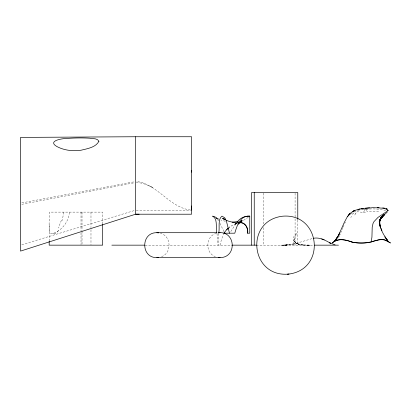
<?xml version="1.0" encoding="UTF-8"?>
<svg xmlns="http://www.w3.org/2000/svg" width="411" height="411" viewBox="0 0 411 411"><rect width="100%" height="100%" fill="white"/><g stroke="black" fill="none" stroke-linecap="round" stroke-linejoin="round"><path stroke-width="0.31" stroke-dasharray="2.06 1.54" d="M102.652 223.99L102.652 212.117L49.407 212.117C49.823 218.878 48.051 226.009 50.132 232.575C50.512 233.381 51.416 233.931 52.31 233.674C61.722 230.89 68.765 221.899 69.367 212.117M220.044 245.156L221.457 239.562L223.512 234.27M294.255 241.329L294.507 241.853L294.045 240.615L294.137 241.016L294.184 239.223L292.653 245.156M61.378 220.388L58.871 226.661M294.065 239.623L296.799 233.165C291.414 237.101 292.606 243.584 299.208 244.247L296.028 243.117L295.473 242.778L296.465 243.348L294.363 241.55M297.965 244.221L304.078 245.064L298.247 244.417M342.944 227.53L340.529 233.397M343.154 227.031L344.454 224.021M339.681 235.313L340.318 233.874M344.68 223.522L345.374 222.053M339.445 235.78L337.667 238.976M230.812 231.532L236.531 222.813M354.683 215.035L357.226 211.737L363.411 212.425L364.891 209.949C371.498 207.858 378.757 209.343 385.492 210.36M235.077 224.755L236.268 223.23M236.7 222.772L235.878 223.646L236.664 222.86M349.771 215.03L350.532 214.259M352.386 214.393L354.231 212.595L355.941 213.36M350.963 213.92C355.412 210.309 361.382 209.646 366.895 209.158M228.162 228.177L231.968 225.511L237.615 222.885L237.07 223.101M229.076 227.463L229.934 226.79M350.665 217.398L351.831 216.54M248.28 217.332L243.178 220.573M53.183 233.356L52.736 233.551M161.585 256.659C172.101 252.955 171.325 235.847 160.418 233.299M234.424 224.252L237.615 222.885M237.507 222.911L236.423 223.286L238.704 222.5M21.773 244.781L134.402 210.53M216.494 233.299C205.587 235.847 204.812 252.955 215.328 256.659M291.98 244.411L293.582 244.155L282.814 245.156L288.209 244.946L284.802 245.156L295.422 243.682L293.865 244.062L313.023 238.339M21.798 204.324L134.371 182.761M21.809 202.895L134.366 181.76M288.44 244.91L290.094 244.715M280.826 245.156L286.503 245.038M282.629 245.156L286.323 245.1L284.566 245.126M302.028 245.156L302.568 245.156M136.205 210.155L190.416 210.155M145.078 245.156L232.004 245.156M256.372 245.156L313.963 245.156M303.559 245.156L304.597 245.156M304.643 245.151L305.645 245.156M308.414 245.156L305.784 245.151L306.812 245.156M307.716 245.136L310.511 245.156M308.533 245.156L307.443 245.146M307.366 245.146L308.759 245.151M308.867 245.151L307.515 245.141L308.98 245.151M307.587 245.141L309.087 245.151M307.654 245.136L309.195 245.151L307.777 245.136M309.303 245.151L302.501 244.792L297.184 243.656M136.205 182.551C142.216 182.551 147.857 185.068 153.113 187.755C147.744 185.094 142.396 181.683 136.205 181.58M363.411 212.425L365.687 212.554M190.416 210.047C174.1 207.93 163.388 193.576 149.614 185.998M362.63 209.6L364.891 209.949L367.28 211.305L369.546 211.624L374.159 211.824L378.464 211.388L380.011 211.906M225.387 221.318L220.907 219.998M296.644 243.42L298.021 243.939L296.197 243.225M217.357 219.135L218.719 221.169M219.926 223.301L223.928 231.532M216.987 233.469L218.056 245.156M218.76 233.469L218.893 245.156M49.171 224.714L49.181 240.769M297.78 220.147L297.78 245.156M295.088 193.211L295.088 218.22M295.088 218.863L295.088 245.156M263.836 193.119L263.836 224.339M263.836 227.627L263.836 245.156M90.98 212.117L90.98 227.602M90.98 229.667L90.98 244.637M82.015 212.117L82.015 230.54M82.015 231.177L82.015 244.519M81.013 212.117L81.013 230.699M81.013 232.765L81.013 244.637M299.059 244.545A3.473 0.354 15.5 0 1 298.556 244.345M63.464 212.199A24.162 16.014 -90 0 1 61.958 220.805M58.989 226.99A22.435 9.936 -81.3 0 1 58.413 227.992M58.501 230.494A20.858 8.415 -78.9 0 1 53.718 234.106M53.63 233.186A19.487 5.8 -69.4 0 1 53.163 233.443"/><path stroke-width="0.62" d="M191.583 210.155L191.583 205.968M191.583 172.188L191.583 170.252M218.75 232.867C219.906 228.069 217.537 219.253 221.976 216.14L224.771 217.784L226.297 220.717L229.482 233.191M379.399 223.322L379.507 221.539M379.399 222.89C379.291 219.33 381.942 216.561 384.557 214.496C381.973 216.612 379.209 219.227 379.399 222.89L379.471 221.919M369.155 242.341L371.215 241.94L371.94 237.013L372.196 227.226L373.044 223.414L373.943 221.673L377.976 217.414L388.241 210.489L387.789 210.386M379.656 220.414L381.536 217.368L383.802 215.133C381.002 217.316 378.695 220.671 379.589 224.391L379.44 221.627L380.067 219.171L379.178 221.745L380.951 218.01L379.63 220.44L379.327 223.584L379.882 219.972L381.978 216.854C379.887 218.904 378.973 221.894 379.697 224.725L379.456 222.13L379.836 220.106L380.596 218.683M379.579 220.589L381.536 217.368L383.432 215.472L380.848 218.205L379.543 220.943L381.403 217.486L383.222 215.667L380.848 218.205L384.557 214.496C380.185 217.352 378.079 222.947 380.714 227.72C378.546 223.605 379.384 218.436 383.227 215.626M385.852 209.944L386.7 209.091M223.815 233.72L225.495 231.049L228.162 228.177M337.015 238.01L337.693 236.977L335.268 240.301L337.015 238.01L339.712 232.939L337.832 236.674L335.171 240.404L338.315 235.811L344.243 222.536L347.069 217.214L350.059 213.443L352.91 211.398L355.849 210.098L361.233 208.726L373.147 207.653L384.593 208.243L387.419 209.096L387.907 210.781M348.605 214.984L350.059 213.443L347.403 216.674M238.267 224.303L239.649 222.603L239.043 223.188L242.028 220.707L240.944 221.344L242.156 220.794L240.409 221.591M380.483 218.755L382.759 216.094L386.551 212.759M237.558 221.606C240.384 217.758 245.059 215.893 249.765 216.14L249.765 233.191L247.669 233.191C248.383 227.869 244.884 221.863 238.863 222.7M381.536 217.368L380.894 218.097L384.244 214.763C380.447 217.321 378.212 222.104 380.257 226.502L379.456 222.13L380.052 219.572C378.598 227.088 383.422 234.645 387.635 240.589L384.917 236.875L387.979 240.985M386.833 212.482L387.208 212.066M334.179 241.447L336.064 239.408M237.111 222.336L237.933 221.462M335.068 240.548L335.808 239.767L334.112 241.519M228.213 228.131L226.702 229.59M371.215 241.94L378.716 239.824L382.045 239.33L384.824 239.967L390.45 242.983L389.993 242.721M386.068 208.793L386.386 208.716M360.026 208.952L357.996 209.43M237.08 221.642L232.169 222.233M361.233 208.726L363.267 208.408M288.979 274.055C326.653 269.025 320.416 212.852 282.557 216.207C244.237 220.794 250.556 277.98 288.979 274.055L287.284 274.204M238.498 222.068C234.445 222.849 230.247 221.93 226.487 220.388M216.648 232.703L156.822 232.703C140.721 232.292 140.721 258.016 156.822 257.605L220.09 257.605C237.024 257.574 235.852 231.223 218.909 232.703M218.272 232.883L220.09 232.703M156.822 257.605L158.641 257.425M249.765 216.14C239.973 215.354 236.993 225.716 234.789 233.191L224.689 233.191L224.18 232.087M313.588 238.246C319.763 237.08 325.43 240.322 330.578 243.281L329.288 242.629L335.099 244.91M365.215 208.166L369.556 207.802M135.625 136.745L20.55 137.402L20.55 251.1L135.625 214.203L191.583 214.218L191.583 136.745L135.625 136.745L135.625 214.198L139.124 214.218M111.843 245.156L144.487 245.156M232.169 245.156L256.603 245.156M314.554 245.156L338.469 245.156M379.086 207.704L377.139 207.637M238.976 222.705L240.774 222.762L238.991 222.7M239.402 222.556C245.403 221.868 248.378 228.054 247.669 233.191L247.643 231.599M156.822 232.703L158.641 232.883M218.272 257.425L220.09 257.605M382.754 207.976L384.593 208.243M353.064 242.269C345.846 240.199 338.597 237.373 332.196 242.978C337.976 237.99 345.302 239.438 351.852 242.033M324.166 239.86L321.669 238.873M216.253 217.928L218.683 219.14M389.823 242.624C384.09 237.527 376.841 240.106 370.414 242.11A24.372 12.191 0 0 1 353.039 242.305M224.555 219.459L222.582 218.277L225.166 219.844L223.152 218.149L225.079 219.916M217.003 218.637L215.718 217.327L214.121 216.433L212.312 216.14C218.282 218.38 215.307 227.961 216.926 232.867M380.966 228.311L381.901 230.566M247.211 228.531L247.499 230.037M247.55 230.078L247.663 231.619M49.181 241.324L49.181 245.156L102.652 245.156L102.652 224.509M297.78 219.505L297.78 192.569L251.547 192.569L251.547 245.156M254.239 192.569L254.239 245.156M369.206 242.413A24.377 12.222 0 0 1 351.811 242.084M98.907 141.24C95.84 147.415 87.26 148.69 81.121 150.205C72.886 151.418 64.101 150.421 56.703 146.45C47.034 140.629 62.986 138.379 66.89 138.456C74.422 137.896 81.995 137.762 89.531 138.194C92.532 138.79 97.309 138.039 98.907 141.24M381.29 217.619L382.554 216.294L381.29 217.619M353.712 211.013L352.91 211.398L354.919 210.453L353.712 211.013"/></g></svg>
